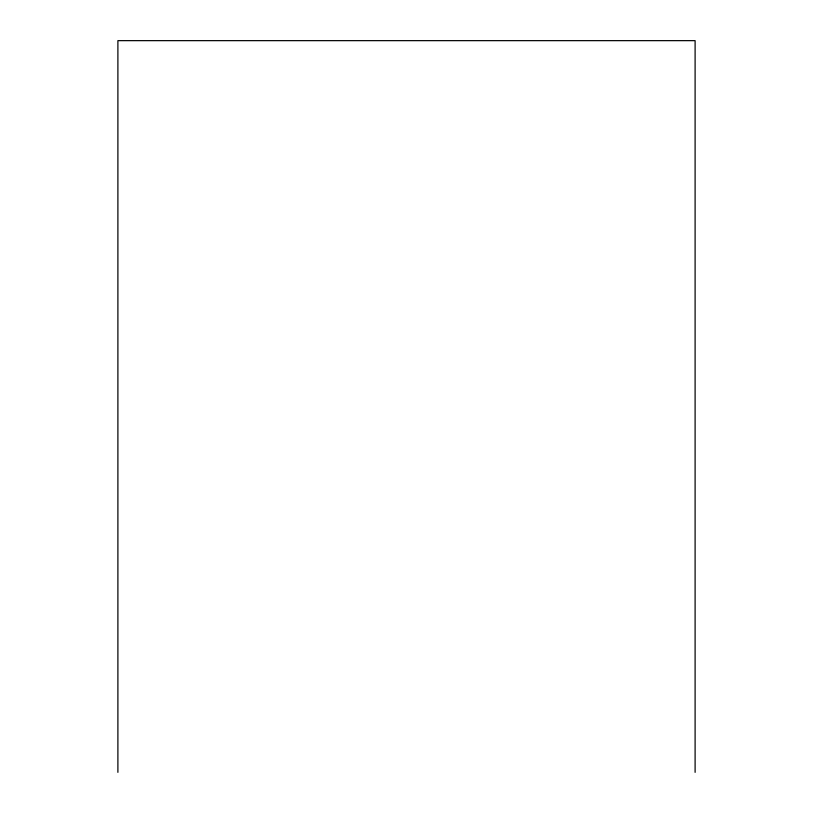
<?xml version="1.0" encoding="UTF-8"?>
<svg xmlns="http://www.w3.org/2000/svg" width="813" height="813" viewBox="0 0 813 813"><rect width="100%" height="100%" fill="white"/><g stroke="black" fill="none" stroke-linecap="round" stroke-linejoin="round"><path stroke-width="1.22" d="M695.105 772.35L695.105 40.65L117.895 40.65L117.895 772.35"/></g></svg>
